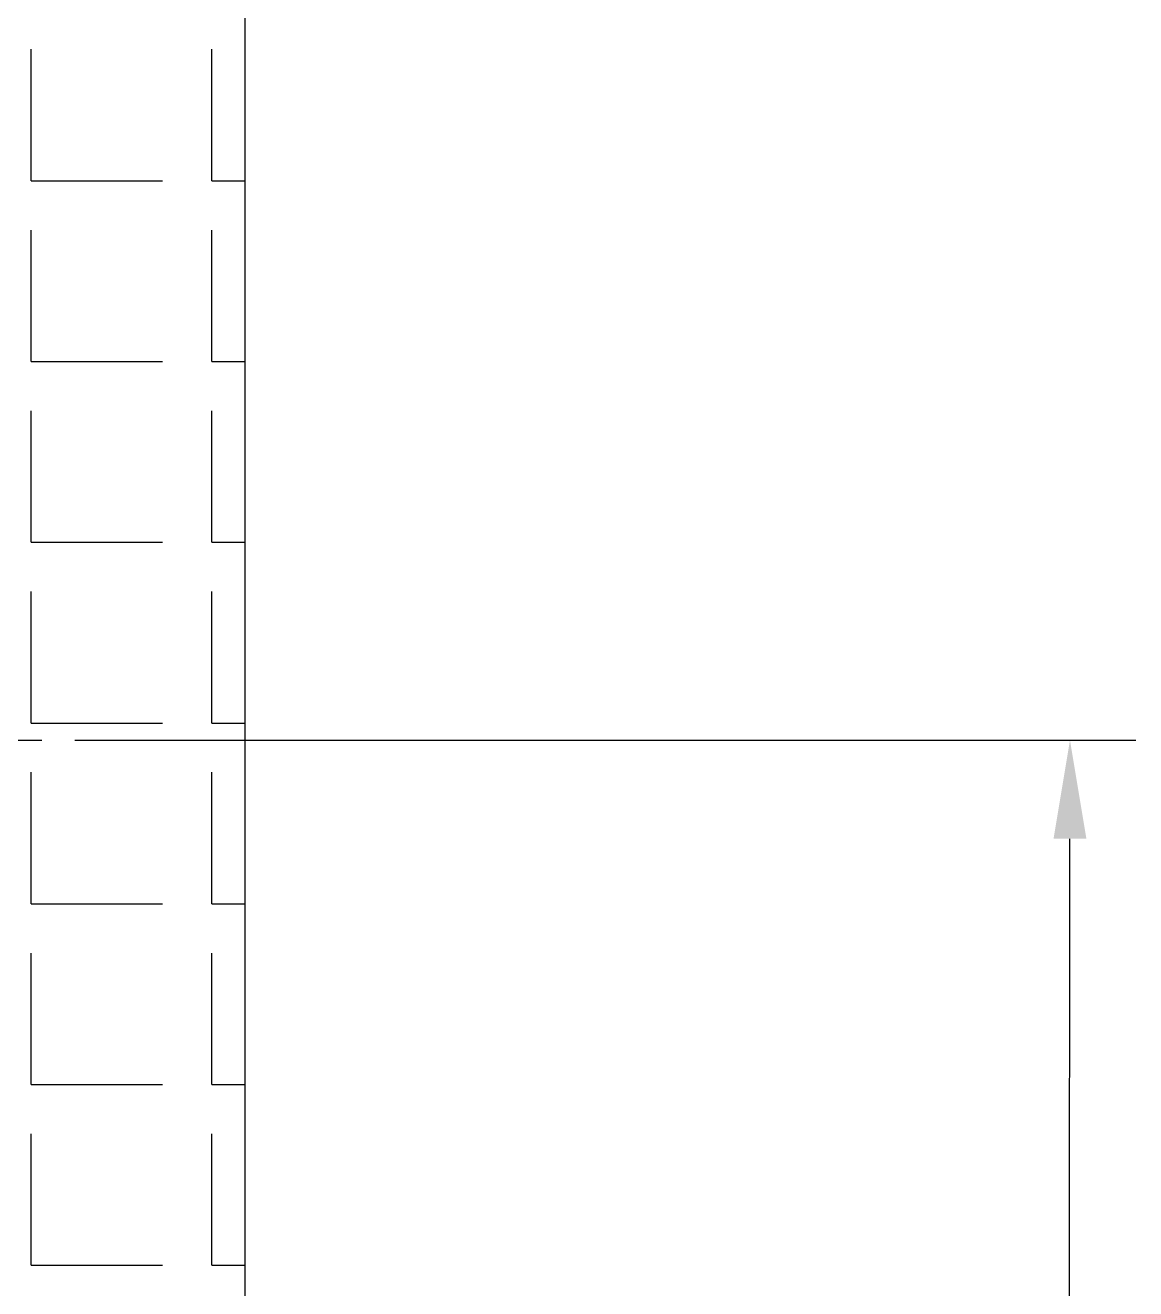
# Model space of a CAD drawing. Extents: x -6207 to -5787, y -4608 to -3937.
# Drawn here: x -5864.63 to -5830.85, y -4213.96 to -4175.52 of the extents above; entities that cross this region are included whole.
import ezdxf

# ---------------------------------------------------------------- set-up
doc = ezdxf.new("R2010")
doc.units = 0
doc.header["$LTSCALE"] = 7
doc.linetypes.add('CENTER', pattern=[2, 1.25, -0.25, 0.25, -0.25])
doc.layers.get('0').update_dxf_attribs({"color": 2, "linetype": 'CONTINUOUS'})
doc.layers.add('CL', color=1, linetype='CENTER')
doc.layers.add('HT', color=3, linetype='CONTINUOUS')

msp = doc.modelspace()

# ---------------------------------------------------------------- linework, layer by layer
for p, q in [((-5863.12666, -4197.27189), (-5830.85252, -4197.27189)), ((-5832.98885, -4321.84914), (-5832.85252, -4200.27189))]:
    msp.add_line(p, q)
msp.add_solid([(-5833.35252, -4200.27189), (-5832.35252, -4200.27189), (-5832.85252, -4197.27189)])
at = {"layer": 'CL', "color": 1, "linetype": 'CENTER'}
msp.add_line((-5881.7159, -4197.27275), (-5864.12666, -4197.27189), dxfattribs=at)
at = {"layer": 'HT', "ltscale": 0.5}
for p, q in [((-5857.94466, -4558.71485), (-5857.94466, -4058.21485)), ((-5864.45667, -4180.24744), (-5864.45667, -4176.24744)), ((-5858.95667, -4180.24744), (-5858.95667, -4176.24744)), ((-5864.45667, -4180.24744), (-5860.45667, -4180.24744)), ((-5858.95667, -4180.24744), (-5857.94466, -4180.24744)), ((-5864.45667, -4185.74744), (-5864.45667, -4181.74744)), ((-5858.95667, -4185.74744), (-5858.95667, -4181.74744)), ((-5864.45667, -4185.74744), (-5860.45667, -4185.74744)), ((-5858.95667, -4185.74744), (-5857.94466, -4185.74744)), ((-5864.45667, -4191.24744), (-5864.45667, -4187.24744)), ((-5858.95667, -4191.24744), (-5858.95667, -4187.24744)), ((-5864.45667, -4191.24744), (-5860.45667, -4191.24744)), ((-5858.95667, -4191.24744), (-5857.94466, -4191.24744)), ((-5864.45667, -4196.74744), (-5864.45667, -4192.74744)), ((-5858.95667, -4196.74744), (-5858.95667, -4192.74744)), ((-5864.45667, -4196.74744), (-5860.45667, -4196.74744)), ((-5858.95667, -4196.74744), (-5857.94466, -4196.74744)), ((-5864.45667, -4202.24744), (-5864.45667, -4198.24744)), ((-5858.95667, -4202.24744), (-5858.95667, -4198.24744)), ((-5864.45667, -4202.24744), (-5860.45667, -4202.24744)), ((-5858.95667, -4202.24744), (-5857.94466, -4202.24744)), ((-5864.45667, -4207.74744), (-5864.45667, -4203.74744)), ((-5858.95667, -4207.74744), (-5858.95667, -4203.74744)), ((-5864.45667, -4207.74744), (-5860.45667, -4207.74744)), ((-5858.95667, -4207.74744), (-5857.94466, -4207.74744)), ((-5864.45667, -4213.24744), (-5864.45667, -4209.24744)), ((-5858.95667, -4213.24744), (-5858.95667, -4209.24744)), ((-5864.45667, -4213.24744), (-5860.45667, -4213.24744)), ((-5858.95667, -4213.24744), (-5857.94466, -4213.24744))]:
    msp.add_line(p, q, dxfattribs=at)

doc.saveas('drawing.dxf')
